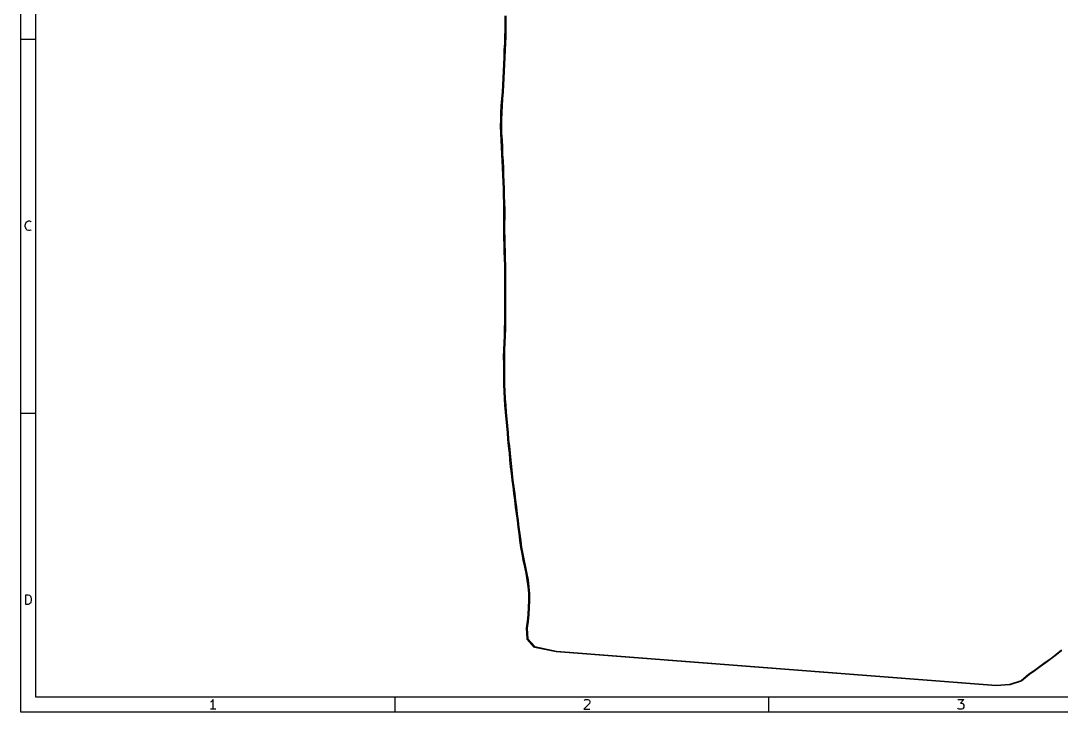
# Model space of a CAD drawing. Header units: inches. Extents: x 0.4 to 11.3, y -7.9 to -0.4.
# Drawn here: x 0.39 to 5.87, y -7.87 to -4.23 of the extents above; entities that cross this region are included whole.
import ezdxf

# ---------------------------------------------------------------- set-up
doc = ezdxf.new("R2010")
doc.units = ezdxf.units.IN
doc.header["$MEASUREMENT"] = 0
doc.layers.add('Edge.Cuts', color=254, linetype='CONTINUOUS', true_color=0xd0d2cd)

msp = doc.modelspace()

# ---------------------------------------------------------------- linework, layer by layer
at = {"layer": 'BLACK', "linetype": 'CONTINUOUS'}
for p, q in [((0.3937, -7.8743), (0.3937, -0.3937)), ((0.4724, -7.7956), (0.4724, -0.4724)), ((0.3937, -4.3307), (0.4724, -4.3307)), ((0.4172, -5.3091), (0.4197, -5.2993)), ((0.4172, -5.3164), (0.4172, -5.3091)), ((0.4197, -5.2993), (0.4221, -5.2945)), ((0.4221, -5.2945), (0.427, -5.2896)), ((0.427, -5.2896), (0.4343, -5.2871)), ((0.4343, -5.2871), (0.4392, -5.2871)), ((0.4392, -5.2871), (0.4465, -5.2896)), ((0.4465, -5.2896), (0.4489, -5.292)), ((0.4197, -5.3261), (0.4172, -5.3164)), ((0.4221, -5.331), (0.4197, -5.3261)), ((0.427, -5.3359), (0.4221, -5.331)), ((0.4343, -5.3383), (0.427, -5.3359)), ((0.4392, -5.3383), (0.4343, -5.3383)), ((0.4465, -5.3359), (0.4392, -5.3383)), ((0.4489, -5.3335), (0.4465, -5.3359)), ((0.3937, -6.2992), (0.4724, -6.2992)), ((0.4197, -7.3068), (0.4197, -7.2557)), ((0.4197, -7.2557), (0.4319, -7.2557)), ((0.4319, -7.2557), (0.4392, -7.2581)), ((0.4392, -7.2581), (0.444, -7.263)), ((0.444, -7.263), (0.4465, -7.2678)), ((0.4465, -7.2678), (0.4489, -7.2776)), ((0.4489, -7.2776), (0.4489, -7.2849)), ((0.4319, -7.3068), (0.4197, -7.3068)), ((0.4392, -7.3044), (0.4319, -7.3068)), ((0.444, -7.2995), (0.4392, -7.3044)), ((0.4465, -7.2946), (0.444, -7.2995)), ((0.4489, -7.2849), (0.4465, -7.2946)), ((11.2206, -7.7956), (0.4724, -7.7956)), ((1.3965, -7.8193), (1.3916, -7.8217)), ((1.4013, -7.8144), (1.3965, -7.8193)), ((1.4062, -7.8071), (1.4013, -7.8144)), ((1.4062, -7.8583), (1.4062, -7.8071)), ((2.3622, -7.7956), (2.3622, -7.8743)), ((3.3869, -7.8291), (3.3577, -7.8583)), ((3.3601, -7.812), (3.3625, -7.8096)), ((3.3625, -7.8096), (3.3674, -7.8071)), ((3.3674, -7.8071), (3.3796, -7.8071)), ((3.3796, -7.8071), (3.3845, -7.8096)), ((3.3845, -7.8096), (3.3869, -7.812)), ((3.3869, -7.812), (3.3893, -7.8169)), ((3.3893, -7.8217), (3.3869, -7.8291)), ((3.3893, -7.8169), (3.3893, -7.8217)), ((4.3307, -7.7956), (4.3307, -7.8743)), ((5.3262, -7.8071), (5.3578, -7.8071)), ((5.3578, -7.8071), (5.3408, -7.8266)), ((5.3408, -7.8266), (5.3481, -7.8266)), ((5.3481, -7.8266), (5.353, -7.8291)), ((5.353, -7.8291), (5.3554, -7.8315)), ((5.3554, -7.8315), (5.3578, -7.8364)), ((11.2993, -7.8743), (0.3937, -7.8743)), ((1.4208, -7.8583), (1.3916, -7.8583)), ((3.3577, -7.8583), (3.3893, -7.8583)), ((5.3286, -7.8559), (5.3262, -7.8534)), ((5.3335, -7.8583), (5.3286, -7.8559)), ((5.3481, -7.8583), (5.3335, -7.8583)), ((5.353, -7.8559), (5.3481, -7.8583)), ((5.3554, -7.8534), (5.353, -7.8559)), ((5.3578, -7.8486), (5.3554, -7.8534)), ((5.3578, -7.8364), (5.3578, -7.8486))]:
    msp.add_line(p, q, dxfattribs=at)
at = {"layer": 'Edge.Cuts', "linetype": 'CONTINUOUS'}
for p, q in [((2.9434, -4.244), (2.9437, -4.2079)), ((2.9476, -4.2079), (2.9474, -4.2441)), ((2.9433, -4.2801), (2.9434, -4.2441)), ((2.9434, -4.2441), (2.9434, -4.244)), ((2.9434, -4.2441), (2.9434, -4.2441)), ((2.9474, -4.2441), (2.9472, -4.2802)), ((2.9413, -4.352), (2.9428, -4.3161)), ((2.9428, -4.3161), (2.9433, -4.2801)), ((2.9468, -4.3163), (2.9452, -4.3522)), ((2.9468, -4.3162), (2.9467, -4.3162)), ((2.9467, -4.3162), (2.9468, -4.3163)), ((2.9472, -4.2802), (2.9468, -4.3162)), ((2.9472, -4.2802), (2.9472, -4.2802)), ((2.9472, -4.2802), (2.9472, -4.2802)), ((2.9393, -4.3884), (2.9413, -4.352)), ((2.9452, -4.3522), (2.9432, -4.3886)), ((2.9452, -4.3522), (2.9452, -4.3522)), ((2.9452, -4.3522), (2.9452, -4.3522)), ((2.9368, -4.4621), (2.9376, -4.4252)), ((2.9376, -4.4252), (2.9393, -4.3884)), ((2.9376, -4.4252), (2.9376, -4.4252)), ((2.9376, -4.4252), (2.9376, -4.4252)), ((2.9393, -4.3884), (2.9393, -4.3884)), ((2.9393, -4.3884), (2.9393, -4.3884)), ((2.9415, -4.4253), (2.9407, -4.4622)), ((2.9432, -4.3886), (2.9415, -4.4253)), ((2.9353, -4.4988), (2.9368, -4.4621)), ((2.9407, -4.4623), (2.9392, -4.4989)), ((2.9407, -4.4622), (2.9407, -4.4623)), ((2.9407, -4.4623), (2.9407, -4.4623)), ((2.9312, -4.5716), (2.9334, -4.5352)), ((2.9334, -4.5352), (2.9353, -4.4988)), ((2.9374, -4.5354), (2.9352, -4.5718)), ((2.9392, -4.4989), (2.9374, -4.5354)), ((2.9374, -4.5354), (2.9374, -4.5354)), ((2.9374, -4.5354), (2.9374, -4.5354)), ((2.9392, -4.4989), (2.9392, -4.4989)), ((2.9392, -4.4989), (2.9392, -4.4989)), ((2.929, -4.6079), (2.9312, -4.5716)), ((2.9352, -4.5718), (2.9329, -4.6081)), ((2.9352, -4.5718), (2.9352, -4.5718)), ((2.9352, -4.5718), (2.9352, -4.5718)), ((2.9235, -4.6804), (2.9264, -4.644)), ((2.9264, -4.644), (2.929, -4.6079)), ((2.9303, -4.6443), (2.9275, -4.6807)), ((2.9329, -4.6081), (2.9303, -4.6443)), ((2.9303, -4.6443), (2.9303, -4.6443)), ((2.9303, -4.6443), (2.9303, -4.6443)), ((2.9329, -4.6081), (2.9329, -4.6081)), ((2.9329, -4.6081), (2.9329, -4.6081)), ((2.9215, -4.7166), (2.9235, -4.6804)), ((2.9235, -4.6804), (2.9235, -4.6804)), ((2.9235, -4.6804), (2.9235, -4.6804)), ((2.9275, -4.6807), (2.9254, -4.7169)), ((2.9198, -4.7891), (2.9202, -4.7527)), ((2.9202, -4.7527), (2.9215, -4.7167)), ((2.9202, -4.7527), (2.9202, -4.7527)), ((2.9202, -4.7527), (2.9202, -4.7527)), ((2.9215, -4.7167), (2.9215, -4.7166)), ((2.9215, -4.7167), (2.9215, -4.7167)), ((2.9241, -4.7528), (2.9238, -4.7891)), ((2.9254, -4.7169), (2.9241, -4.7528)), ((2.9198, -4.7892), (2.9198, -4.7891)), ((2.9198, -4.7891), (2.9198, -4.7891)), ((2.9211, -4.8258), (2.9198, -4.7892)), ((2.9238, -4.7891), (2.9251, -4.8256)), ((2.9235, -4.8624), (2.9211, -4.8258)), ((2.9211, -4.8258), (2.9211, -4.8258)), ((2.9211, -4.8258), (2.9211, -4.8258)), ((2.9249, -4.899), (2.9235, -4.8624)), ((2.9251, -4.8256), (2.9274, -4.8622)), ((2.9274, -4.8622), (2.9274, -4.8622)), ((2.9274, -4.8622), (2.9274, -4.8622)), ((2.9274, -4.8622), (2.9288, -4.8989)), ((2.9265, -4.9356), (2.9249, -4.899)), ((2.9249, -4.899), (2.9249, -4.899)), ((2.9249, -4.899), (2.9249, -4.899)), ((2.9288, -4.8989), (2.9304, -4.9354)), ((2.9265, -4.9357), (2.9265, -4.9356)), ((2.9265, -4.9356), (2.9265, -4.9356)), ((2.9286, -4.972), (2.9265, -4.9357)), ((2.9304, -5.0085), (2.9286, -4.972)), ((2.9304, -4.9354), (2.9325, -4.9718)), ((2.9325, -4.9718), (2.9325, -4.9718)), ((2.9325, -4.9718), (2.9325, -4.9718)), ((2.9325, -4.9718), (2.9343, -5.0084)), ((2.9313, -5.0454), (2.9304, -5.0085)), ((2.9343, -5.0084), (2.9343, -5.0084)), ((2.9343, -5.0084), (2.9343, -5.0084)), ((2.9343, -5.0084), (2.9353, -5.0452)), ((2.9328, -5.082), (2.9313, -5.0454)), ((2.9313, -5.0454), (2.9313, -5.0454)), ((2.9313, -5.0454), (2.9313, -5.0454)), ((2.9342, -5.1187), (2.9328, -5.082)), ((2.9328, -5.082), (2.9328, -5.082)), ((2.9328, -5.082), (2.9328, -5.082)), ((2.9353, -5.0452), (2.9367, -5.0819)), ((2.9367, -5.0819), (2.9367, -5.0819)), ((2.9367, -5.0819), (2.9382, -5.1185)), ((2.9352, -5.1555), (2.9342, -5.1187)), ((2.9382, -5.1185), (2.9382, -5.1185)), ((2.9382, -5.1185), (2.9382, -5.1185)), ((2.9382, -5.1185), (2.9391, -5.1554)), ((2.9364, -5.1922), (2.9352, -5.1555)), ((2.9352, -5.1555), (2.9352, -5.1555)), ((2.9352, -5.1555), (2.9352, -5.1555)), ((2.9372, -5.2291), (2.9364, -5.1922)), ((2.9391, -5.1554), (2.9404, -5.1921)), ((2.9404, -5.1921), (2.9404, -5.1921)), ((2.9404, -5.1921), (2.9404, -5.1922)), ((2.9404, -5.1922), (2.9412, -5.2291)), ((2.9373, -5.2663), (2.9372, -5.2291)), ((2.9412, -5.2291), (2.9412, -5.2291)), ((2.9412, -5.2291), (2.9412, -5.2291)), ((2.9412, -5.2291), (2.9413, -5.2663)), ((2.9369, -5.3039), (2.9373, -5.2663)), ((2.9369, -5.304), (2.9369, -5.3039)), ((2.937, -5.3412), (2.9369, -5.304)), ((2.9369, -5.304), (2.9369, -5.304)), ((2.9413, -5.2664), (2.9408, -5.304)), ((2.9408, -5.304), (2.9409, -5.3412)), ((2.9413, -5.2663), (2.9413, -5.2663)), ((2.9413, -5.2663), (2.9413, -5.2664)), ((2.9372, -5.3778), (2.937, -5.3412)), ((2.937, -5.3412), (2.937, -5.3412)), ((2.937, -5.3412), (2.937, -5.3412)), ((2.9409, -5.3412), (2.9412, -5.3777)), ((2.9381, -5.4137), (2.9372, -5.3778)), ((2.9372, -5.3778), (2.9372, -5.3778)), ((2.9372, -5.3778), (2.9372, -5.3778)), ((2.9393, -5.4494), (2.9381, -5.4137)), ((2.9381, -5.4137), (2.9381, -5.4137)), ((2.9381, -5.4137), (2.9381, -5.4137)), ((2.9412, -5.3777), (2.9421, -5.4136)), ((2.9421, -5.4136), (2.9432, -5.4493)), ((2.9405, -5.4851), (2.9393, -5.4494)), ((2.9432, -5.4493), (2.9432, -5.4493)), ((2.9432, -5.4493), (2.9432, -5.4493)), ((2.9432, -5.4493), (2.9444, -5.485)), ((2.9414, -5.5214), (2.9405, -5.4851)), ((2.9417, -5.5585), (2.9414, -5.5214)), ((2.9444, -5.485), (2.9444, -5.485)), ((2.9444, -5.485), (2.9444, -5.485)), ((2.9444, -5.485), (2.9454, -5.5213)), ((2.9454, -5.5213), (2.9454, -5.5213)), ((2.9454, -5.5213), (2.9454, -5.5213)), ((2.9454, -5.5213), (2.9457, -5.5584)), ((2.9419, -5.5959), (2.9417, -5.5585)), ((2.9457, -5.5584), (2.9457, -5.5585)), ((2.9457, -5.5585), (2.9457, -5.5585)), ((2.9457, -5.5585), (2.9458, -5.5958)), ((2.9417, -5.6332), (2.9419, -5.5959)), ((2.9417, -5.745), (2.9417, -5.6332)), ((2.9417, -5.6332), (2.9417, -5.6332)), ((2.9417, -5.6332), (2.9417, -5.6332)), ((2.9458, -5.5959), (2.9456, -5.6332)), ((2.9456, -5.6332), (2.9456, -5.745)), ((2.9458, -5.5958), (2.9458, -5.5959)), ((2.9458, -5.5959), (2.9458, -5.5959)), ((2.9421, -5.7824), (2.9417, -5.745)), ((2.9417, -5.745), (2.9417, -5.745)), ((2.9417, -5.745), (2.9417, -5.745)), ((2.9456, -5.745), (2.946, -5.7823)), ((2.9417, -5.8194), (2.9421, -5.7824)), ((2.946, -5.7824), (2.9456, -5.8195)), ((2.946, -5.7823), (2.946, -5.7824)), ((2.946, -5.7824), (2.946, -5.7824)), ((2.9394, -5.893), (2.9407, -5.8562)), ((2.9407, -5.8562), (2.9417, -5.8194)), ((2.9446, -5.8564), (2.9433, -5.8931)), ((2.9456, -5.8195), (2.9446, -5.8563)), ((2.9446, -5.8563), (2.9446, -5.8564)), ((2.9446, -5.8564), (2.9446, -5.8564)), ((2.9456, -5.8195), (2.9456, -5.8195)), ((2.9456, -5.8195), (2.9456, -5.8195)), ((2.9382, -5.9299), (2.9394, -5.893)), ((2.9394, -5.893), (2.9394, -5.893)), ((2.9394, -5.893), (2.9394, -5.893)), ((2.9433, -5.8931), (2.9422, -5.93)), ((2.9358, -6.0029), (2.9366, -5.9666)), ((2.9366, -5.9665), (2.9382, -5.9299)), ((2.9366, -5.9666), (2.9366, -5.9665)), ((2.9366, -5.9666), (2.9366, -5.9666)), ((2.9405, -5.9667), (2.9397, -6.003)), ((2.9422, -5.93), (2.9405, -5.9667)), ((2.9422, -5.93), (2.9422, -5.93)), ((2.9422, -5.93), (2.9422, -5.93)), ((2.9358, -6.003), (2.9358, -6.0029)), ((2.9359, -6.0394), (2.9358, -6.003)), ((2.9358, -6.003), (2.9358, -6.003)), ((2.9397, -6.003), (2.9399, -6.0394)), ((2.936, -6.0755), (2.9359, -6.0394)), ((2.9359, -6.0394), (2.9359, -6.0394)), ((2.936, -6.1121), (2.936, -6.0755)), ((2.9399, -6.0394), (2.9399, -6.0394)), ((2.9399, -6.0394), (2.9399, -6.0394)), ((2.9399, -6.0394), (2.94, -6.0755)), ((2.94, -6.0756), (2.9399, -6.112)), ((2.94, -6.0755), (2.94, -6.0756)), ((2.94, -6.0756), (2.94, -6.0756)), ((2.9368, -6.1488), (2.936, -6.1121)), ((2.936, -6.1121), (2.936, -6.1121)), ((2.936, -6.1121), (2.936, -6.1121)), ((2.9399, -6.112), (2.9407, -6.1487)), ((2.938, -6.1859), (2.9368, -6.1488)), ((2.9368, -6.1488), (2.9368, -6.1488)), ((2.9368, -6.1488), (2.9368, -6.1488)), ((2.9396, -6.2225), (2.938, -6.1859)), ((2.938, -6.1859), (2.938, -6.1859)), ((2.938, -6.1859), (2.938, -6.1859)), ((2.9407, -6.1487), (2.9419, -6.1858)), ((2.9419, -6.1858), (2.9435, -6.2223)), ((2.9396, -6.2226), (2.9396, -6.2225)), ((2.9396, -6.2225), (2.9396, -6.2225)), ((2.9428, -6.2585), (2.9396, -6.2226)), ((2.9435, -6.2223), (2.9467, -6.2582)), ((2.9458, -6.2945), (2.9428, -6.2585)), ((2.9428, -6.2585), (2.9428, -6.2585)), ((2.9489, -6.3305), (2.9458, -6.2945)), ((2.9458, -6.2945), (2.9458, -6.2945)), ((2.9458, -6.2945), (2.9458, -6.2945)), ((2.9467, -6.2582), (2.9467, -6.2582)), ((2.9467, -6.2582), (2.9467, -6.2582)), ((2.9467, -6.2582), (2.9497, -6.2942)), ((2.9497, -6.2942), (2.9529, -6.3301)), ((2.9519, -6.3665), (2.9489, -6.3305)), ((2.9529, -6.3301), (2.9529, -6.3301)), ((2.9529, -6.3301), (2.9529, -6.3301)), ((2.9529, -6.3301), (2.9558, -6.3662)), ((2.9553, -6.4023), (2.9519, -6.3665)), ((2.9519, -6.3665), (2.9519, -6.3665)), ((2.9519, -6.3665), (2.9519, -6.3665)), ((2.9581, -6.4384), (2.9553, -6.4023)), ((2.9558, -6.3662), (2.9592, -6.402)), ((2.9592, -6.402), (2.9592, -6.402)), ((2.9592, -6.402), (2.9592, -6.402)), ((2.9592, -6.402), (2.9621, -6.4381)), ((2.9618, -6.4742), (2.9581, -6.4384)), ((2.9581, -6.4384), (2.9582, -6.4384)), ((2.9582, -6.4384), (2.9581, -6.4384)), ((2.9621, -6.4381), (2.9657, -6.4738)), ((2.9658, -6.5098), (2.9618, -6.4742)), ((2.9618, -6.4742), (2.9618, -6.4742)), ((2.9618, -6.4742), (2.9618, -6.4742)), ((2.9657, -6.4738), (2.9697, -6.5094)), ((2.9688, -6.5457), (2.9658, -6.5098)), ((2.9697, -6.5094), (2.9697, -6.5094)), ((2.9697, -6.5094), (2.9697, -6.5094)), ((2.9697, -6.5094), (2.9727, -6.5454)), ((2.9688, -6.5458), (2.9688, -6.5457)), ((2.9724, -6.5816), (2.9688, -6.5458)), ((2.9688, -6.5458), (2.9688, -6.5458)), ((2.9727, -6.5454), (2.9763, -6.5812)), ((2.9762, -6.6172), (2.9724, -6.5816)), ((2.9724, -6.5816), (2.9724, -6.5816)), ((2.9724, -6.5816), (2.9724, -6.5816)), ((2.9762, -6.6173), (2.9762, -6.6172)), ((2.9808, -6.6526), (2.9762, -6.6173)), ((2.9762, -6.6173), (2.9762, -6.6173)), ((2.9763, -6.5812), (2.9802, -6.6168)), ((2.9802, -6.6168), (2.9847, -6.6521)), ((2.9854, -6.688), (2.9808, -6.6526)), ((2.9847, -6.6521), (2.9847, -6.6521)), ((2.9847, -6.6521), (2.9847, -6.6521)), ((2.9847, -6.6521), (2.9893, -6.6875)), ((2.9902, -6.7232), (2.9854, -6.688)), ((2.9854, -6.688), (2.9854, -6.688)), ((2.9854, -6.688), (2.9854, -6.688)), ((2.9893, -6.6875), (2.9941, -6.7227)), ((2.9947, -6.7586), (2.9902, -6.7232)), ((2.9941, -6.7227), (2.9941, -6.7227)), ((2.9941, -6.7227), (2.9941, -6.7227)), ((2.9941, -6.7227), (2.9986, -6.7581)), ((2.9989, -6.7941), (2.9947, -6.7586)), ((2.9986, -6.7581), (2.9986, -6.7581)), ((2.9986, -6.7581), (2.9986, -6.7582)), ((2.9986, -6.7582), (3.0028, -6.7937)), ((3.0033, -6.8296), (2.9989, -6.7941)), ((2.9989, -6.7941), (2.9989, -6.7941)), ((2.9989, -6.7941), (2.9989, -6.7941)), ((3.0028, -6.7937), (3.0072, -6.8291)), ((3.0078, -6.865), (3.0033, -6.8296)), ((3.0033, -6.8296), (3.0033, -6.8296)), ((3.0033, -6.8296), (3.0033, -6.8296)), ((3.0072, -6.8291), (3.0072, -6.8291)), ((3.0072, -6.8291), (3.0117, -6.8645)), ((3.0124, -6.9003), (3.0078, -6.865)), ((3.0078, -6.865), (3.0078, -6.865)), ((3.0078, -6.865), (3.0078, -6.865)), ((3.0117, -6.8645), (3.0163, -6.8998)), ((3.0172, -6.9356), (3.0124, -6.9003)), ((3.0124, -6.9003), (3.0124, -6.9003)), ((3.0124, -6.9003), (3.0124, -6.9003)), ((3.0163, -6.8998), (3.0211, -6.9351)), ((3.0217, -6.971), (3.0172, -6.9356)), ((3.0211, -6.9351), (3.0211, -6.9351)), ((3.0211, -6.9351), (3.0211, -6.9351)), ((3.0211, -6.9351), (3.0256, -6.9705)), ((3.0266, -7.0062), (3.0217, -6.971)), ((3.0217, -6.971), (3.0217, -6.971)), ((3.0217, -6.971), (3.0217, -6.971)), ((3.0256, -6.9705), (3.0305, -7.0057)), ((3.0266, -7.0063), (3.0266, -7.0062)), ((3.0324, -7.0411), (3.0266, -7.0063)), ((3.0266, -7.0063), (3.0266, -7.0063)), ((3.0305, -7.0057), (3.0363, -7.0405)), ((3.0324, -7.0412), (3.0324, -7.0411)), ((3.0392, -7.0756), (3.0324, -7.0412)), ((3.0324, -7.0412), (3.0324, -7.0412)), ((3.0363, -7.0405), (3.0431, -7.0748)), ((3.0465, -7.1099), (3.0392, -7.0756)), ((3.0392, -7.0756), (3.0392, -7.0756)), ((3.0392, -7.0756), (3.0392, -7.0756)), ((3.0431, -7.0748), (3.0504, -7.1091)), ((3.054, -7.144), (3.0465, -7.1099)), ((3.0465, -7.1099), (3.0465, -7.1099)), ((3.0465, -7.1099), (3.0465, -7.1099)), ((3.0504, -7.1091), (3.0578, -7.1432)), ((3.0604, -7.1785), (3.054, -7.144)), ((3.0578, -7.1432), (3.0578, -7.1432)), ((3.0578, -7.1432), (3.0578, -7.1433)), ((3.0578, -7.1433), (3.0643, -7.1779)), ((3.0651, -7.2139), (3.0604, -7.1785)), ((3.0643, -7.1779), (3.0643, -7.1779)), ((3.0643, -7.1779), (3.0643, -7.178)), ((3.0643, -7.178), (3.069, -7.2134)), ((3.0677, -7.2501), (3.0651, -7.2139)), ((3.069, -7.2134), (3.069, -7.2135)), ((3.069, -7.2135), (3.069, -7.2135)), ((3.069, -7.2135), (3.0716, -7.2499)), ((3.0679, -7.2868), (3.0677, -7.2501)), ((3.0716, -7.2499), (3.0716, -7.2499)), ((3.0716, -7.2499), (3.0716, -7.25)), ((3.0716, -7.25), (3.0719, -7.2868)), ((3.064, -7.36), (3.0665, -7.3235)), ((3.0665, -7.3235), (3.0679, -7.2868)), ((3.0704, -7.3238), (3.0679, -7.3603)), ((3.0719, -7.2869), (3.0704, -7.3237)), ((3.0704, -7.3237), (3.0704, -7.3237)), ((3.0704, -7.3237), (3.0704, -7.3238)), ((3.0719, -7.2868), (3.0719, -7.2869)), ((3.0719, -7.2869), (3.0719, -7.2869)), ((3.0607, -7.3958), (3.064, -7.36)), ((3.0679, -7.3603), (3.0646, -7.3962)), ((3.0679, -7.3603), (3.0679, -7.3603)), ((3.0679, -7.3603), (3.0679, -7.3603)), ((3.0562, -7.4312), (3.0607, -7.3958)), ((3.0563, -7.4314), (3.0562, -7.4312)), ((3.0562, -7.4315), (3.0563, -7.4314)), ((3.0592, -7.4882), (3.0562, -7.4315)), ((3.0646, -7.3963), (3.0602, -7.4315)), ((3.0602, -7.4315), (3.0631, -7.4873)), ((3.0646, -7.3962), (3.0646, -7.3962)), ((3.0646, -7.3962), (3.0646, -7.3963)), ((3.0593, -7.4886), (3.0592, -7.4882)), ((3.0593, -7.4887), (3.0593, -7.4886)), ((3.0594, -7.4889), (3.0593, -7.4887)), ((3.0594, -7.489), (3.0594, -7.4889)), ((3.0595, -7.489), (3.0594, -7.489)), ((3.0597, -7.4894), (3.0595, -7.489)), ((3.0969, -7.5322), (3.0597, -7.4894)), ((3.0631, -7.4873), (3.0994, -7.5291)), ((3.0972, -7.5325), (3.0969, -7.5322)), ((3.0972, -7.5326), (3.0972, -7.5325)), ((3.0974, -7.5326), (3.0972, -7.5326)), ((3.0975, -7.5327), (3.0974, -7.5326)), ((3.0976, -7.5327), (3.0975, -7.5327)), ((3.0979, -7.5329), (3.0976, -7.5327)), ((3.2124, -7.5564), (3.0979, -7.5329)), ((3.0994, -7.5291), (3.2131, -7.5525)), ((3.2126, -7.5564), (3.2124, -7.5564)), ((3.2127, -7.5564), (3.2126, -7.5564)), ((5.5289, -7.7351), (3.2127, -7.5564)), ((3.2131, -7.5525), (5.5291, -7.7311)), ((5.8443, -7.5692), (5.872, -7.5462)), ((5.8745, -7.5492), (5.8468, -7.5722)), ((5.7589, -7.6323), (5.7875, -7.6117)), ((5.7875, -7.6117), (5.8161, -7.5908)), ((5.8185, -7.594), (5.7899, -7.6149)), ((5.8161, -7.5908), (5.8443, -7.5692)), ((5.8468, -7.5723), (5.8185, -7.594)), ((5.8185, -7.594), (5.8185, -7.594)), ((5.8185, -7.594), (5.8185, -7.594)), ((5.8468, -7.5722), (5.8468, -7.5723)), ((5.8468, -7.5723), (5.8468, -7.5723)), ((5.7011, -7.6727), (5.73, -7.6525)), ((5.7322, -7.6558), (5.7034, -7.6759)), ((5.73, -7.6525), (5.7589, -7.6323)), ((5.73, -7.6525), (5.73, -7.6525)), ((5.7611, -7.6356), (5.7322, -7.6558)), ((5.7322, -7.6558), (5.7322, -7.6558)), ((5.7322, -7.6558), (5.7322, -7.6558)), ((5.7899, -7.6149), (5.7611, -7.6355)), ((5.7611, -7.6355), (5.7611, -7.6355)), ((5.7611, -7.6355), (5.7611, -7.6356)), ((5.7899, -7.6149), (5.7899, -7.6149)), ((5.7899, -7.6149), (5.7899, -7.6149)), ((5.6008, -7.7269), (5.6601, -7.7068)), ((5.6617, -7.7104), (5.6019, -7.7307)), ((5.6601, -7.7068), (5.701, -7.6728)), ((5.662, -7.7103), (5.6617, -7.7104)), ((5.6623, -7.7101), (5.662, -7.7103)), ((5.7034, -7.6759), (5.6623, -7.7101)), ((5.701, -7.6728), (5.7011, -7.6727)), ((5.701, -7.6728), (5.701, -7.6728)), ((5.529, -7.7351), (5.5289, -7.7351)), ((5.5292, -7.7351), (5.529, -7.7351)), ((5.5291, -7.7311), (5.6008, -7.7269)), ((5.6013, -7.7308), (5.5292, -7.7351)), ((5.6016, -7.7308), (5.6013, -7.7308)), ((5.6019, -7.7307), (5.6016, -7.7308))]:
    msp.add_line(p, q, dxfattribs=at)

doc.saveas('drawing.dxf')
